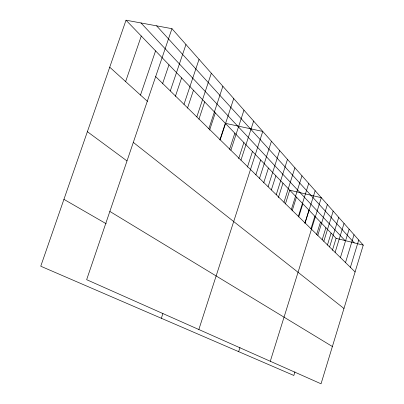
<?xml version="1.0" encoding="UTF-8"?>
<svg xmlns="http://www.w3.org/2000/svg" width="404" height="404" viewBox="0 0 404 404"><rect width="100%" height="100%" fill="white"/><g stroke="black" fill="none" stroke-linecap="round" stroke-linejoin="round"><path stroke-width="0.61" d="M350.389 267.342L358.727 240.016M171.958 28.674L363.246 245.127L321.039 383.8L86.653 279.684L171.958 28.674L126.018 20.2L40.754 266.221L293.824 375.457L294.925 371.882M340.415 257.575L349.137 229.164M345.506 262.56L354.03 234.699M329.588 246.965L338.724 217.382M332.386 250.374L336.103 238.32L126.018 20.2M335.118 252.384L344.041 223.397M317.786 235.406L327.381 204.545M322.185 239.703L325.902 227.725M323.816 241.314L333.179 211.105M327.386 245.137L331.103 233.128M310.944 228.79L314.852 216.256M270.291 361.257L321.316 197.687L289.759 190.203L285.401 203.975M316.584 234.653L320.488 222.109M298.369 216.387L308.722 183.431M298.723 216.923L302.849 203.793M304.869 223.281L308.979 210.156M305.071 222.952L315.165 190.723M291.345 209.504L301.975 175.801M292.112 210.893L296.45 197.147M276.235 194.703L287.471 159.383M278.391 197.556L282.972 183.153M283.972 202.283L294.9 167.791M238.653 351.647L239.961 347.516M268.094 186.729L279.659 150.546M271.342 189.966L275.871 175.78M255.843 174.892L260.641 159.974M259.53 178.336L271.438 141.243M263.681 182.901L268.433 168.064M247.425 167.089L252.465 151.485M198.844 329.518L262.772 131.436L225.326 123.306L219.862 139.956M238.668 158.61L243.88 142.567M240.956 160.146L253.626 121.089M229.563 149.359L234.84 133.184M230.871 150.268L243.96 110.151M161.337 318.271L162.883 313.57M220.19 139.804L233.724 98.566M208.858 128.704L222.867 86.279M209.631 130.032L215.292 112.883M196.814 116.902L211.327 73.225M198.93 119.22L204.687 101.879M183.987 104.338L199.051 59.332M187.496 108.126L193.476 90.233M175.381 96.359L181.593 77.896M170.301 90.935L185.956 44.511M162.524 83.87L168.978 64.802M140.496 95.066L155.565 50.879M125.619 81.588L141.279 36.042M336.103 238.32L363.246 245.127M63.928 199.354L106.212 223.755M109.848 211.428L332.386 346.521M87.38 131.694L126.937 160.888M133.31 142.39L343.961 308.489M109.731 67.2L147.475 101.384M155.666 76.598L355.086 271.942M140.996 22.962L345.001 240.552M156.611 25.841L354.227 242.865"/></g></svg>
